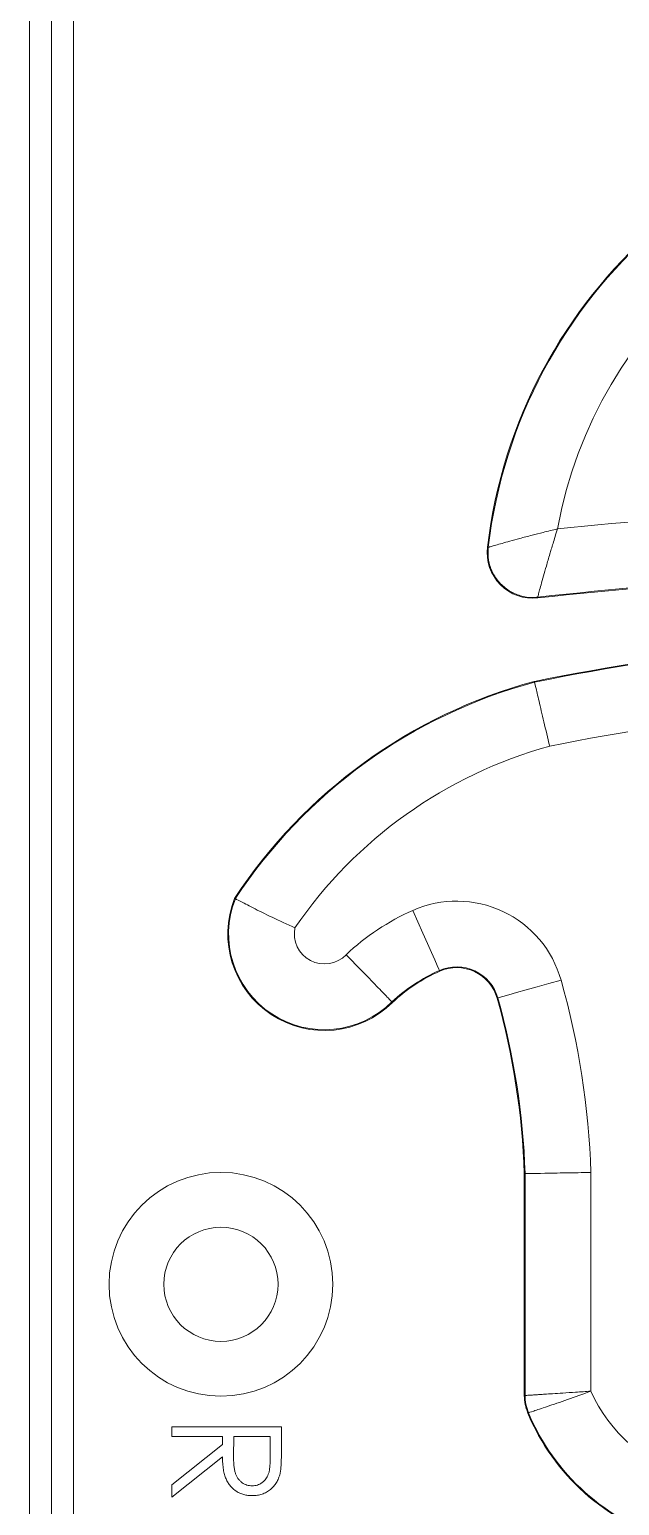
# Model space of a CAD drawing. Header units: millimetres. Extents: x 24.3 to 104.7, y 23.5 to 104.3.
# Drawn here: x 53.31 to 60.15, y 63.9 to 81.01 of the extents above; entities that cross this region are included whole.
import ezdxf

# ---------------------------------------------------------------- set-up
doc = ezdxf.new("R2010")
doc.units = ezdxf.units.MM

msp = doc.modelspace()

# ---------------------------------------------------------------- linework, layer by layer
at = {"color": 7, "linetype": 'Continuous', "lineweight": 15}
for p, q in [((53.312, 40.139), (53.312, 88.777)), ((53.566, 40.139), (53.566, 88.777)), ((53.82, 88.777), (53.82, 40.139)), ((58.621, 75.014), (58.63, 75.013)), ((59.206, 74.425), (59.205, 74.434)), ((59.166, 73.449), (59.164, 73.458)), ((55.698, 70.939), (55.69, 70.943)), ((58.064, 70.107), (58.067, 70.099)), ((57.512, 69.744), (57.519, 69.737)), ((58.74, 69.788), (58.731, 69.786)), ((59.818, 67.765), (59.818, 65.23)), ((59.047, 67.752), (59.047, 65.18)), ((59.057, 67.752), (59.047, 67.752)), ((59.057, 65.18), (59.057, 67.752)), ((59.057, 65.18), (59.047, 65.18)), ((59.097, 64.98), (59.088, 64.976)), ((54.963, 64.703), (54.963, 64.817)), ((54.963, 64.817), (56.233, 64.817)), ((55.549, 64.703), (54.963, 64.703)), ((55.549, 64.61), (55.549, 64.703)), ((55.679, 64.703), (55.677, 64.47)), ((56.103, 64.703), (55.679, 64.703)), ((56.103, 64.465), (56.103, 64.703)), ((56.233, 64.817), (56.233, 64.563)), ((54.963, 64.144), (55.549, 64.61)), ((55.549, 64.469), (54.963, 64.003)), ((54.963, 64.003), (54.963, 64.144))]:
    msp.add_line(p, q, dxfattribs=at)
at = {"color": 7, "linetype": 'Continuous', "lineweight": 15, "flags": 128}
for points in [[(58.064, 70.107), (58.057, 70.122), (58.039, 70.164), (58.01, 70.229), (57.971, 70.315), (57.925, 70.42), (57.872, 70.54), (57.815, 70.669), (57.755, 70.804)], [(58.74, 69.788), (58.756, 69.793), (58.8, 69.805), (58.868, 69.824), (58.959, 69.85), (59.07, 69.881), (59.196, 69.917), (59.332, 69.955), (59.474, 69.995)]]:
    msp.add_lwpolyline(points, dxfattribs=at)
at = {"color": 7, "linetype": 'Continuous', "lineweight": 15}
for radius in [1.297, 0.662]:
    msp.add_circle((55.531, 66.469), radius, dxfattribs=at)
for centre, radius, start, end in [((64.408, 74.325), 5.828, 89.4959, 173.2071), ((64.408, 74.325), 5.819, 89.4951, 173.2071), ((64.408, 74.325), 5.057, 89.419, 169.7527), ((64.916, 23.126), 52.387, 90.4999, 96.0099), ((59.147, 74.952), 0.53, 173.2071, 276.3519), ((64.916, 23.126), 51.625, 90.5073, 96.3519), ((64.916, 23.126), 51.616, 90.5074, 96.3519), ((64.368, 47.894), 26.088, 89.7994, 101.5058), ((64.368, 47.894), 26.079, 89.7994, 101.5051), ((60.739, 67.625), 6.042, 105.1101, 146.6903), ((60.739, 67.625), 6.033, 105.1128, 146.6814), ((64.368, 47.894), 25.317, 89.7933, 101.4494), ((60.739, 67.625), 5.271, 105.3667, 145.6133), ((56.73, 70.53), 1.119, 158.3463, 314.8539), ((56.73, 70.53), 1.11, 158.3942, 314.8618), ((58.264, 69.654), 1.257, 15.7168, 113.8586), ((58.87, 68.284), 2.755, 113.8586, 133.2924), ((56.73, 70.53), 0.348, 168.1032, 316.2269), ((58.87, 68.284), 1.993, 113.8586, 132.9306), ((58.87, 68.284), 1.984, 113.8586, 132.9262), ((58.264, 69.654), 0.495, 15.7168, 113.8586), ((58.264, 69.654), 0.486, 15.7168, 113.8586), ((50.468, 67.461), 9.356, 1.8639, 15.7168), ((50.468, 67.461), 8.585, 1.9458, 15.7168), ((50.468, 67.461), 8.594, 1.9447, 15.7168), ((61.456, 65.963), 1.794, 204.0999, 253.8986), ((59.578, 65.18), 0.53, 180, 202.6092), ((61.456, 65.963), 2.565, 202.6092, 253.6135), ((61.456, 65.963), 2.556, 202.6092, 253.616)]:
    msp.add_arc(centre, radius, start, end, dxfattribs=at)
for points, knots in [([(58.63, 75.013), (58.631, 75.013), (58.633, 75.014), (58.645, 75.017), (58.662, 75.022), (58.687, 75.029), (58.726, 75.04), (58.788, 75.057), (58.881, 75.084), (58.997, 75.116), (59.129, 75.151), (59.276, 75.188), (59.376, 75.212), (59.431, 75.225)], [0, 0, 0, 0, 0.056433, 0.11313, 0.170178, 0.227663, 0.285664, 0.390673, 0.500327, 0.619758, 0.750332, 0.862489, 1, 1, 1, 1]), ([(59.431, 75.225), (59.422, 75.195), (59.405, 75.139), (59.382, 75.061), (59.361, 74.994), (59.335, 74.905), (59.304, 74.797), (59.269, 74.676), (59.241, 74.576), (59.22, 74.498), (59.207, 74.446), (59.206, 74.438), (59.205, 74.434)], [0, 0, 0, 0, 0.07543, 0.142261, 0.2005, 0.250156, 0.381427, 0.499587, 0.627541, 0.749301, 0.87504, 1, 1, 1, 1]), ([(59.205, 74.434), (59.186, 74.432), (59.118, 74.427), (59.002, 74.444), (58.868, 74.504), (58.755, 74.599), (58.672, 74.722), (58.625, 74.864), (58.628, 74.964), (58.63, 75.013)], [0, 0, 0, 0, 0.061759, 0.216028, 0.371122, 0.527053, 0.683834, 0.841479, 1, 1, 1, 1]), ([(59.166, 73.449), (59.167, 73.447), (59.172, 73.427), (59.19, 73.351), (59.203, 73.296), (59.235, 73.159), (59.254, 73.077), (59.296, 72.9), (59.32, 72.803), (59.342, 72.707)], [0, 0, 0, 0, 0.25, 0.25, 0.5, 0.5, 0.75, 0.75, 1, 1, 1, 1]), ([(55.698, 70.939), (55.699, 70.938), (55.718, 70.928), (55.789, 70.892), (55.84, 70.865), (55.966, 70.801), (56.043, 70.763), (56.207, 70.683), (56.299, 70.641), (56.389, 70.602)], [0, 0, 0, 0, 0.25, 0.25, 0.5, 0.5, 0.75, 0.75, 1, 1, 1, 1]), ([(57.512, 69.744), (57.511, 69.745), (57.496, 69.76), (57.442, 69.816), (57.403, 69.857), (57.305, 69.958), (57.247, 70.018), (57.12, 70.148), (57.05, 70.22), (56.981, 70.29)], [0, 0, 0, 0, 0.25, 0.25, 0.5, 0.5, 0.75, 0.75, 1, 1, 1, 1]), ([(59.057, 67.752), (59.058, 67.752), (59.079, 67.753), (59.157, 67.754), (59.214, 67.755), (59.354, 67.757), (59.439, 67.759), (59.62, 67.762), (59.72, 67.763), (59.818, 67.765)], [0, 0, 0, 0, 0.25, 0.25, 0.5, 0.5, 0.75, 0.75, 1, 1, 1, 1]), ([(59.057, 65.18), (59.058, 65.18), (59.06, 65.18), (59.076, 65.181), (59.099, 65.183), (59.132, 65.185), (59.174, 65.187), (59.225, 65.191), (59.29, 65.195), (59.379, 65.201), (59.498, 65.209), (59.648, 65.218), (59.759, 65.226), (59.818, 65.23)], [0, 0, 0, 0, 0.068851, 0.13857, 0.209161, 0.280627, 0.352971, 0.426195, 0.500303, 0.600733, 0.717503, 0.850598, 1, 1, 1, 1]), ([(59.097, 64.98), (59.098, 64.981), (59.119, 64.987), (59.175, 65.006), (59.199, 65.014), (59.252, 65.032), (59.283, 65.042), (59.383, 65.076), (59.463, 65.103), (59.635, 65.163), (59.727, 65.196), (59.818, 65.23)], [0, 0, 0, 0, 0.252786, 0.252786, 0.378108, 0.378108, 0.50343, 0.50343, 0.752695, 0.752695, 1, 1, 1, 1]), ([(56.233, 64.563), (56.233, 64.546), (56.233, 64.513), (56.232, 64.466), (56.23, 64.424), (56.229, 64.386), (56.226, 64.352), (56.224, 64.322), (56.22, 64.297), (56.217, 64.282), (56.216, 64.275)], [0, 0, 0, 0, 0.176258, 0.338434, 0.484822, 0.617158, 0.734698, 0.837385, 0.926372, 1, 1, 1, 1]), ([(55.893, 64.019), (55.876, 64.019), (55.843, 64.02), (55.795, 64.03), (55.751, 64.046), (55.709, 64.068), (55.672, 64.096), (55.639, 64.129), (55.612, 64.168), (55.593, 64.205), (55.58, 64.237), (55.572, 64.263), (55.565, 64.292), (55.559, 64.323), (55.555, 64.357), (55.552, 64.392), (55.549, 64.43), (55.549, 64.456), (55.549, 64.469)], [0, 0, 0, 0, 0.078775, 0.153711, 0.226699, 0.299172, 0.371166, 0.442978, 0.516334, 0.592857, 0.63351, 0.676624, 0.722915, 0.771971, 0.823829, 0.879386, 0.937952, 1, 1, 1, 1]), ([(55.677, 64.47), (55.677, 64.459), (55.677, 64.438), (55.679, 64.408), (55.681, 64.38), (55.683, 64.353), (55.686, 64.329), (55.69, 64.308), (55.695, 64.288), (55.702, 64.265), (55.714, 64.24), (55.731, 64.212), (55.752, 64.189), (55.776, 64.168), (55.803, 64.153), (55.832, 64.141), (55.862, 64.134), (55.883, 64.133), (55.893, 64.133)], [0, 0, 0, 0, 0.071663, 0.138903, 0.20117, 0.259106, 0.312232, 0.360655, 0.405057, 0.445069, 0.51874, 0.589419, 0.658415, 0.727587, 0.796337, 0.863185, 0.930954, 1, 1, 1, 1]), ([(55.893, 64.133), (55.904, 64.133), (55.924, 64.134), (55.953, 64.141), (55.982, 64.153), (56.008, 64.169), (56.032, 64.189), (56.052, 64.212), (56.069, 64.238), (56.079, 64.262), (56.086, 64.283), (56.091, 64.302), (56.094, 64.323), (56.097, 64.347), (56.1, 64.373), (56.101, 64.401), (56.103, 64.432), (56.103, 64.454), (56.103, 64.465)], [0, 0, 0, 0, 0.0688, 0.136337, 0.203757, 0.272787, 0.342622, 0.411089, 0.479278, 0.549403, 0.587739, 0.630725, 0.678947, 0.732559, 0.791155, 0.855313, 0.925101, 1, 1, 1, 1]), ([(56.216, 64.275), (56.213, 64.266), (56.209, 64.247), (56.199, 64.221), (56.188, 64.195), (56.175, 64.172), (56.16, 64.149), (56.143, 64.128), (56.124, 64.108), (56.104, 64.09), (56.082, 64.073), (56.059, 64.059), (56.034, 64.046), (56.008, 64.036), (55.981, 64.028), (55.953, 64.023), (55.923, 64.019), (55.903, 64.019), (55.893, 64.019)], [0, 0, 0, 0, 0.064211, 0.127052, 0.188727, 0.249109, 0.309897, 0.370266, 0.430669, 0.492745, 0.554114, 0.615726, 0.676828, 0.738464, 0.801336, 0.865197, 0.931648, 1, 1, 1, 1])]:
    msp.add_open_spline(points, degree=3, knots=knots, dxfattribs=at)
msp.add_open_spline([(59.097, 64.98), (59.07, 65.043), (59.057, 65.112), (59.057, 65.18)], degree=3, dxfattribs=at)

doc.saveas('drawing.dxf')
